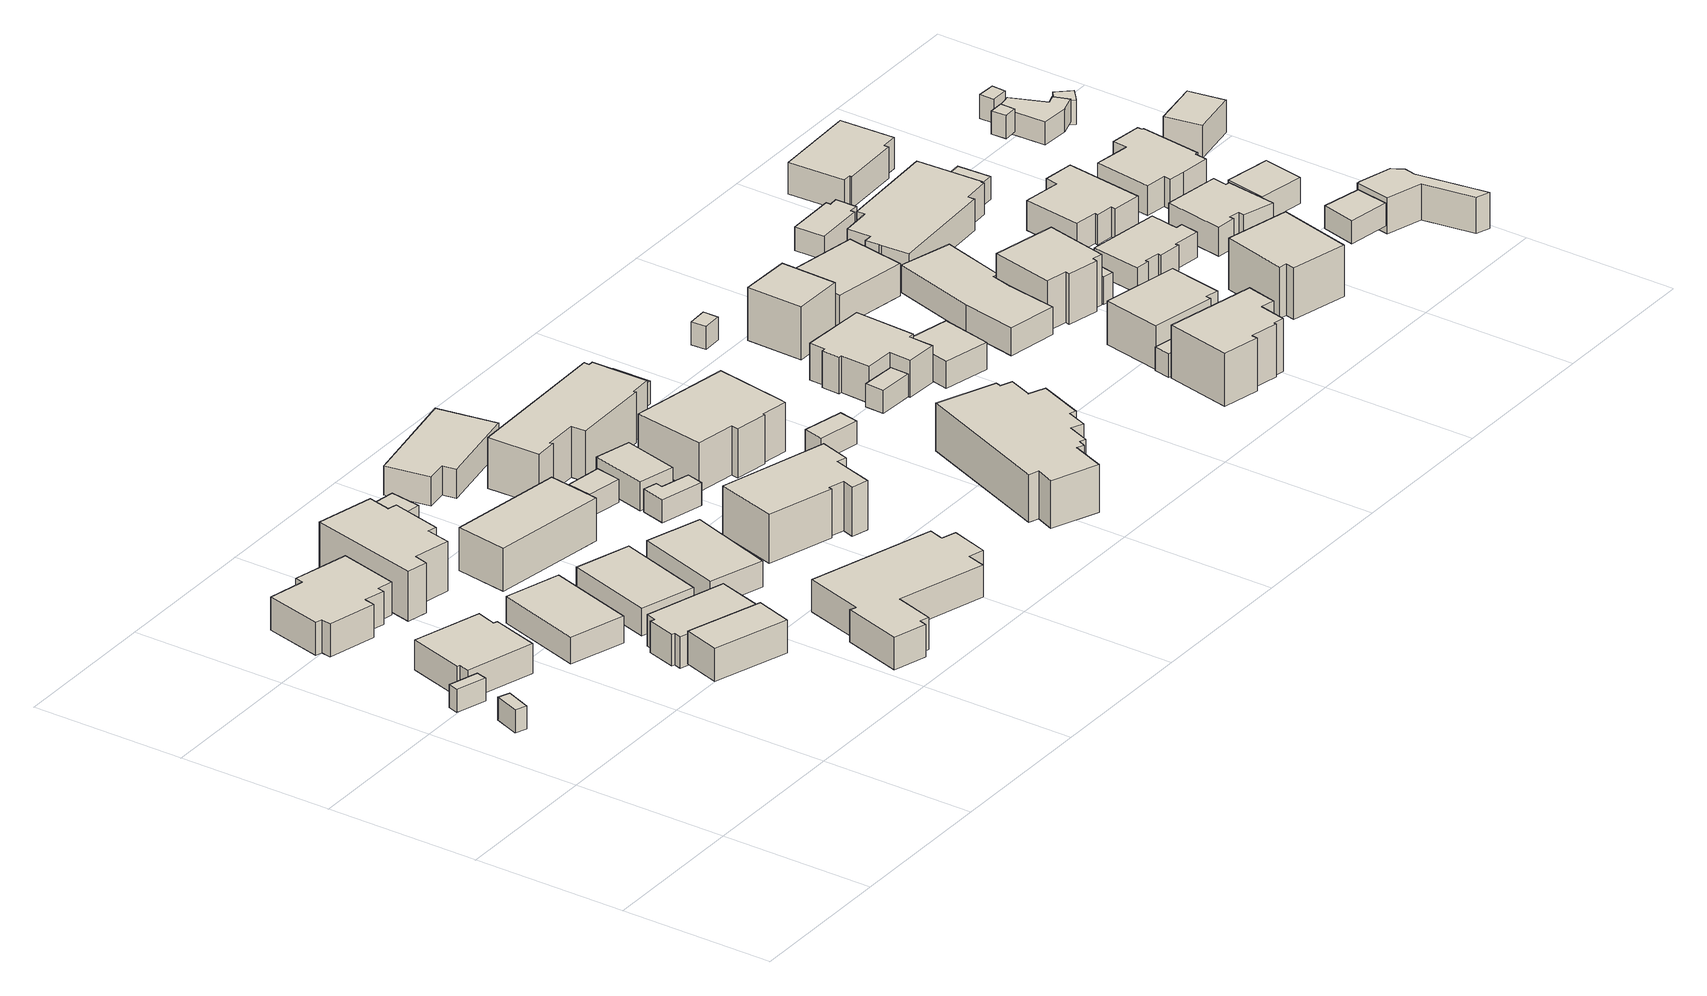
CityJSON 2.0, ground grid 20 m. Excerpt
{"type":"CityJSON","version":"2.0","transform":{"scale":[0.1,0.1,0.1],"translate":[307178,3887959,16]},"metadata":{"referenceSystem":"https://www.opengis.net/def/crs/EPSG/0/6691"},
"CityObjects":{
"building1":{"type":"Building","attributes":{"class":"3001","measuredHeight":2,"BuildingIDAttribute.prefecture":"22","BuildingIDAttribute.city":"22203","BuildingDetailAttribute.surveyYear":2015,"BuildingRiverFloodingRiskAttribute.description":"3","BuildingRiverFloodingRiskAttribute.rankOrg":"2","BuildingRiverFloodingRiskAttribute.depth":1.98,"BuildingRiverFloodingRiskAttribute.adminType":"1","BuildingRiverFloodingRiskAttribute.scale":"2","BuildingRiverFloodingRiskAttribute.duration":3.17},"geometry":[{"type":"Solid","lod":"1","boundaries":[[[[0,1,2,3]],[[2,4,5,3]],[[1,6,4,2]],[[0,7,6,1]],[[3,5,7,0]],[[4,6,7,5]]]]}]},
"building2":{"type":"Building","attributes":{"class":"3001","measuredHeight":2,"BuildingIDAttribute.prefecture":"22","BuildingIDAttribute.city":"22203","BuildingDetailAttribute.surveyYear":2015,"BuildingRiverFloodingRiskAttribute.description":"3","BuildingRiverFloodingRiskAttribute.rankOrg":"2","BuildingRiverFloodingRiskAttribute.depth":2.19,"BuildingRiverFloodingRiskAttribute.adminType":"1","BuildingRiverFloodingRiskAttribute.scale":"2","BuildingRiverFloodingRiskAttribute.duration":3.17},"geometry":[{"type":"Solid","lod":"1","boundaries":[[[[8,9,10,11]],[[10,12,13,11]],[[9,14,12,10]],[[8,15,14,9]],[[11,13,15,8]],[[12,14,15,13]]]]}]},
"building3":{"type":"Building","attributes":{"class":"3001","measuredHeight":2,"BuildingIDAttribute.prefecture":"22","BuildingIDAttribute.city":"22203","BuildingDetailAttribute.surveyYear":2015,"BuildingRiverFloodingRiskAttribute.description":"3","BuildingRiverFloodingRiskAttribute.rankOrg":"2","BuildingRiverFloodingRiskAttribute.depth":2.04,"BuildingRiverFloodingRiskAttribute.adminType":"1","BuildingRiverFloodingRiskAttribute.scale":"2","BuildingRiverFloodingRiskAttribute.duration":3.17},"geometry":[{"type":"Solid","lod":"1","boundaries":[[[[16,17,18,19,20,21,22,23]],[[22,24,25,23]],[[21,26,24,22]],[[20,27,26,21]],[[19,28,27,20]],[[18,29,28,19]],[[17,30,29,18]],[[16,31,30,17]],[[23,25,31,16]],[[24,26,27,28,29,30,31,25]]]]}]},
"building4":{"type":"Building","attributes":{"class":"3001","measuredHeight":2,"BuildingIDAttribute.prefecture":"22","BuildingIDAttribute.city":"22203","BuildingDetailAttribute.surveyYear":2015,"BuildingRiverFloodingRiskAttribute.description":"3","BuildingRiverFloodingRiskAttribute.rankOrg":"2","BuildingRiverFloodingRiskAttribute.depth":1.89,"BuildingRiverFloodingRiskAttribute.adminType":"1","BuildingRiverFloodingRiskAttribute.scale":"2","BuildingRiverFloodingRiskAttribute.duration":2.97},"geometry":[{"type":"Solid","lod":"1","boundaries":[[[[32,33,34,35,36,37,38,39,40,41,42,43]],[[42,44,45,43]],[[41,46,44,42]],[[40,47,46,41]],[[39,48,47,40]],[[38,49,48,39]],[[37,50,49,38]],[[36,51,50,37]],[[35,52,51,36]],[[34,53,52,35]],[[33,54,53,34]],[[32,55,54,33]],[[43,45,55,32]],[[44,46,47,48,49,50,51,52,53,54,55,45]]]]}]},
"building5":{"type":"Building","attributes":{"class":"3001","measuredHeight":2,"BuildingIDAttribute.prefecture":"22","BuildingIDAttribute.city":"22203","BuildingDetailAttribute.surveyYear":2015,"BuildingRiverFloodingRiskAttribute.description":"3","BuildingRiverFloodingRiskAttribute.rankOrg":"2","BuildingRiverFloodingRiskAttribute.depth":1.43,"BuildingRiverFloodingRiskAttribute.adminType":"1","BuildingRiverFloodingRiskAttribute.scale":"2","BuildingRiverFloodingRiskAttribute.duration":1.62},"geometry":[{"type":"Solid","lod":"1","boundaries":[[[[56,57,58,59]],[[58,60,61,59]],[[57,62,60,58]],[[56,63,62,57]],[[59,61,63,56]],[[60,62,63,61]]]]}]},
"building6":{"type":"Building","attributes":{"class":"3001","measuredHeight":2,"BuildingIDAttribute.prefecture":"22","BuildingIDAttribute.city":"22203","BuildingDetailAttribute.surveyYear":2015,"BuildingRiverFloodingRiskAttribute.description":"3","BuildingRiverFloodingRiskAttribute.rankOrg":"2","BuildingRiverFloodingRiskAttribute.depth":2.19,"BuildingRiverFloodingRiskAttribute.adminType":"1","BuildingRiverFloodingRiskAttribute.scale":"2","BuildingRiverFloodingRiskAttribute.duration":3.45},"geometry":[{"type":"Solid","lod":"1","boundaries":[[[[64,65,66,67]],[[66,68,69,67]],[[65,70,68,66]],[[64,71,70,65]],[[67,69,71,64]],[[68,70,71,69]]]]}]},
"building7":{"type":"Building","attributes":{"class":"3001","measuredHeight":2,"BuildingIDAttribute.prefecture":"22","BuildingIDAttribute.city":"22203","BuildingDetailAttribute.surveyYear":2015,"BuildingRiverFloodingRiskAttribute.description":"3","BuildingRiverFloodingRiskAttribute.rankOrg":"2","BuildingRiverFloodingRiskAttribute.depth":1.84,"BuildingRiverFloodingRiskAttribute.adminType":"1","BuildingRiverFloodingRiskAttribute.scale":"2","BuildingRiverFloodingRiskAttribute.duration":3.45},"geometry":[{"type":"Solid","lod":"1","boundaries":[[[[72,73,74,75,76,77,78,79]],[[78,80,81,79]],[[77,82,80,78]],[[76,83,82,77]],[[75,84,83,76]],[[74,85,84,75]],[[73,86,85,74]],[[72,87,86,73]],[[79,81,87,72]],[[80,82,83,84,85,86,87,81]]]]}]},
"building8":{"type":"Building","attributes":{"class":"3001","measuredHeight":2,"BuildingIDAttribute.prefecture":"22","BuildingIDAttribute.city":"22203","BuildingDetailAttribute.surveyYear":2015,"BuildingRiverFloodingRiskAttribute.description":"3","BuildingRiverFloodingRiskAttribute.rankOrg":"2","BuildingRiverFloodingRiskAttribute.depth":1.71,"BuildingRiverFloodingRiskAttribute.adminType":"1","BuildingRiverFloodingRiskAttribute.scale":"2","BuildingRiverFloodingRiskAttribute.duration":2.97},"geometry":[{"type":"Solid","lod":"1","boundaries":[[[[88,89,90,91,92,93,94,95,96,97]],[[96,98,99,97]],[[95,100,98,96]],[[94,101,100,95]],[[93,102,101,94]],[[92,103,102,93]],[[91,104,103,92]],[[90,105,104,91]],[[89,106,105,90]],[[88,107,106,89]],[[97,99,107,88]],[[98,100,101,102,103,104,105,106,107,99]]]]}]},
"building9":{"type":"Building","attributes":{"class":"3001","measuredHeight":2,"BuildingIDAttribute.prefecture":"22","BuildingIDAttribute.city":"22203","BuildingDetailAttribute.surveyYear":2015,"BuildingRiverFloodingRiskAttribute.description":"3","BuildingRiverFloodingRiskAttribute.rankOrg":"2","BuildingRiverFloodingRiskAttribute.depth":2.03,"BuildingRiverFloodingRiskAttribute.adminType":"1","BuildingRiverFloodingRiskAttribute.scale":"2","BuildingRiverFloodingRiskAttribute.duration":3.45},"geometry":[{"type":"Solid","lod":"1","boundaries":[[[[108,109,110,111]],[[110,112,113,111]],[[109,114,112,110]],[[108,115,114,109]],[[111,113,115,108]],[[112,114,115,113]]]]}]},
"building10":{"type":"Building","attributes":{"class":"3001","measuredHeight":2,"BuildingIDAttribute.prefecture":"22","BuildingIDAttribute.city":"22203","BuildingDetailAttribute.surveyYear":2015,"BuildingRiverFloodingRiskAttribute.description":"3","BuildingRiverFloodingRiskAttribute.rankOrg":"2","BuildingRiverFloodingRiskAttribute.depth":2.01,"BuildingRiverFloodingRiskAttribute.adminType":"1","BuildingRiverFloodingRiskAttribute.scale":"2","BuildingRiverFloodingRiskAttribute.duration":3.37},"geometry":[{"type":"Solid","lod":"1","boundaries":[[[[116,117,118,119]],[[118,120,121,119]],[[117,122,120,118]],[[116,123,122,117]],[[119,121,123,116]],[[120,122,123,121]]]]}]},
"building11":{"type":"Building","attributes":{"class":"3001","measuredHeight":2,"BuildingIDAttribute.prefecture":"22","BuildingIDAttribute.city":"22203","BuildingDetailAttribute.surveyYear":2015,"BuildingRiverFloodingRiskAttribute.description":"3","BuildingRiverFloodingRiskAttribute.rankOrg":"2","BuildingRiverFloodingRiskAttribute.depth":1.98,"BuildingRiverFloodingRiskAttribute.adminType":"1","BuildingRiverFloodingRiskAttribute.scale":"2","BuildingRiverFloodingRiskAttribute.duration":3.37},"geometry":[{"type":"Solid","lod":"1","boundaries":[[[[124,125,126,127]],[[126,128,129,127]],[[125,130,128,126]],[[124,131,130,125]],[[127,129,131,124]],[[128,130,131,129]]]]}]},
"building12":{"type":"Building","attributes":{"class":"3001","measuredHeight":2,"BuildingIDAttribute.prefecture":"22","BuildingIDAttribute.city":"22203","BuildingDetailAttribute.surveyYear":2015,"BuildingRiverFloodingRiskAttribute.description":"3","BuildingRiverFloodingRiskAttribute.rankOrg":"2","BuildingRiverFloodingRiskAttribute.depth":2.09,"BuildingRiverFloodingRiskAttribute.adminType":"1","BuildingRiverFloodingRiskAttribute.scale":"2","BuildingRiverFloodingRiskAttribute.duration":3.37},"geometry":[{"type":"Solid","lod":"1","boundaries":[[[[132,133,134,135,136,137,138,139,140]],[[139,141,142,140]],[[138,143,141,139]],[[137,144,143,138]],[[136,145,144,137]],[[135,146,145,136]],[[134,147,146,135]],[[133,148,147,134]],[[132,149,148,133]],[[140,142,149,132]],[[141,143,144,145,146,147,148,149,142]]]]}]},
"building13":{"type":"Building","attributes":{"class":"3001","measuredHeight":2,"BuildingIDAttribute.prefecture":"22","BuildingIDAttribute.city":"22203","BuildingDetailAttribute.surveyYear":2015,"BuildingRiverFloodingRiskAttribute.description":"3","BuildingRiverFloodingRiskAttribute.rankOrg":"2","BuildingRiverFloodingRiskAttribute.depth":1.36,"BuildingRiverFloodingRiskAttribute.adminType":"1","BuildingRiverFloodingRiskAttribute.scale":"2","BuildingRiverFloodingRiskAttribute.duration":2.12},"geometry":[{"type":"Solid","lod":"1","boundaries":[[[[150,151,152,153,154,155,156,157,158,159,160,161,162,163]],[[162,164,165,163]],[[161,166,164,162]],[[160,167,166,161]],[[159,168,167,160]],[[158,169,168,159]],[[157,170,169,158]],[[156,171,170,157]],[[155,172,171,156]],[[154,173,172,155]],[[153,174,173,154]],[[152,175,174,153]],[[151,176,175,152]],[[150,177,176,151]],[[163,165,177,150]],[[164,166,167,168,169,170,171,172,173,174,175,176,177,165]]]]}]},
"building14":{"type":"Building","attributes":{"class":"3001","measuredHeight":2,"BuildingIDAttribute.prefecture":"22","BuildingIDAttribute.city":"22203","BuildingDetailAttribute.surveyYear":2015,"BuildingRiverFloodingRiskAttribute.description":"3","BuildingRiverFloodingRiskAttribute.rankOrg":"2","BuildingRiverFloodingRiskAttribute.depth":1.99,"BuildingRiverFloodingRiskAttribute.adminType":"1","BuildingRiverFloodingRiskAttribute.scale":"2","BuildingRiverFloodingRiskAttribute.duration":3.45},"geometry":[{"type":"Solid","lod":"1","boundaries":[[[[178,179,180,181]],[[180,182,183,181]],[[179,184,182,180]],[[178,185,184,179]],[[181,183,185,178]],[[182,184,185,183]]]]}]},
"building15":{"type":"Building","attributes":{"class":"3001","measuredHeight":2,"BuildingIDAttribute.prefecture":"22","BuildingIDAttribute.city":"22203","BuildingDetailAttribute.surveyYear":2015,"BuildingRiverFloodingRiskAttribute.description":"3","BuildingRiverFloodingRiskAttribute.rankOrg":"2","BuildingRiverFloodingRiskAttribute.depth":1.92,"BuildingRiverFloodingRiskAttribute.adminType":"1","BuildingRiverFloodingRiskAttribute.scale":"2","BuildingRiverFloodingRiskAttribute.duration":3.37},"geometry":[{"type":"Solid","lod":"1","boundaries":[[[[186,187,188,189]],[[188,190,191,189]],[[187,192,190,188]],[[186,193,192,187]],[[189,191,193,186]],[[190,192,193,191]]]]}]},
"building16":{"type":"Building","attributes":{"class":"3001","measuredHeight":2,"BuildingIDAttribute.prefecture":"22","BuildingIDAttribute.city":"22203","BuildingDetailAttribute.surveyYear":2015,"BuildingRiverFloodingRiskAttribute.description":"3","BuildingRiverFloodingRiskAttribute.rankOrg":"2","BuildingRiverFloodingRiskAttribute.depth":2.03,"BuildingRiverFloodingRiskAttribute.adminType":"1","BuildingRiverFloodingRiskAttribute.scale":"2","BuildingRiverFloodingRiskAttribute.duration":2.27},"geometry":[{"type":"Solid","lod":"1","boundaries":[[[[194,195,196,197,198,199]],[[198,200,201,199]],[[197,202,200,198]],[[196,203,202,197]],[[195,204,203,196]],[[194,205,204,195]],[[199,201,205,194]],[[200,202,203,204,205,201]]]]}]},
"building17":{"type":"Building","attributes":{"class":"3001","measuredHeight":2,"BuildingIDAttribute.prefecture":"22","BuildingIDAttribute.city":"22203","BuildingDetailAttribute.surveyYear":2015,"BuildingRiverFloodingRiskAttribute.description":"3","BuildingRiverFloodingRiskAttribute.rankOrg":"2","BuildingRiverFloodingRiskAttribute.depth":1.67,"BuildingRiverFloodingRiskAttribute.adminType":"1","BuildingRiverFloodingRiskAttribute.scale":"2","BuildingRiverFloodingRiskAttribute.duration":3.3},"geometry":[{"type":"Solid","lod":"1","boundaries":[[[[206,207,208,209,210,211]],[[210,212,213,211]],[[209,214,212,210]],[[208,215,214,209]],[[207,216,215,208]],[[206,217,216,207]],[[211,213,217,206]],[[212,214,215,216,217,213]]]]}]},
"building18":{"type":"Building","attributes":{"class":"3001","measuredHeight":2,"BuildingIDAttribute.prefecture":"22","BuildingIDAttribute.city":"22203","BuildingDetailAttribute.surveyYear":2015,"BuildingRiverFloodingRiskAttribute.description":"3","BuildingRiverFloodingRiskAttribute.rankOrg":"2","BuildingRiverFloodingRiskAttribute.depth":1.81,"BuildingRiverFloodingRiskAttribute.adminType":"1","BuildingRiverFloodingRiskAttribute.scale":"2","BuildingRiverFloodingRiskAttribute.duration":3.3},"geometry":[{"type":"Solid","lod":"1","boundaries":[[[[218,219,220,221,222,223,224,225,226,227]],[[226,228,229,227]],[[225,230,228,226]],[[224,231,230,225]],[[223,232,231,224]],[[222,233,232,223]],[[221,234,233,222]],[[220,235,234,221]],[[219,236,235,220]],[[218,237,236,219]],[[227,229,237,218]],[[228,230,231,232,233,234,235,236,237,229]]]]}]},
"building19":{"type":"Building","attributes":{"class":"3001","measuredHeight":2,"BuildingIDAttribute.prefecture":"22","BuildingIDAttribute.city":"22203","BuildingDetailAttribute.surveyYear":2015,"BuildingRiverFloodingRiskAttribute.description":"3","BuildingRiverFloodingRiskAttribute.rankOrg":"2","BuildingRiverFloodingRiskAttribute.depth":1.85,"BuildingRiverFloodingRiskAttribute.adminType":"1","BuildingRiverFloodingRiskAttribute.scale":"2","BuildingRiverFloodingRiskAttribute.duration":3.52},"geometry":[{"type":"Solid","lod":"1","boundaries":[[[[238,239,240,241]],[[240,242,243,241]],[[239,244,242,240]],[[238,245,244,239]],[[241,243,245,238]],[[242,244,245,243]]]]}]},
"building20":{"type":"Building","attributes":{"class":"3001","measuredHeight":2,"BuildingIDAttribute.prefecture":"22","BuildingIDAttribute.city":"22203","BuildingDetailAttribute.surveyYear":2015,"BuildingRiverFloodingRiskAttribute.description":"3","BuildingRiverFloodingRiskAttribute.rankOrg":"2","BuildingRiverFloodingRiskAttribute.depth":2.04,"BuildingRiverFloodingRiskAttribute.adminType":"1","BuildingRiverFloodingRiskAttribute.scale":"2","BuildingRiverFloodingRiskAttribute.duration":3.52},"geometry":[{"type":"Solid","lod":"1","boundaries":[[[[246,247,248,249,250,251,252,253,254,255,256,257]],[[256,258,259,257]],[[255,260,258,256]],[[254,261,260,255]],[[253,262,261,254]],[[252,263,262,253]],[[251,264,263,252]],[[250,265,264,251]],[[249,266,265,250]],[[248,267,266,249]],[[247,268,267,248]],[[246,269,268,247]],[[257,259,269,246]],[[258,260,261,262,263,264,265,266,267,268,269,259]]]]}]},
"building21":{"type":"Building","attributes":{"class":"3001","measuredHeight":2,"BuildingIDAttribute.prefecture":"22","BuildingIDAttribute.city":"22203","BuildingDetailAttribute.surveyYear":2015,"BuildingRiverFloodingRiskAttribute.description":"3","BuildingRiverFloodingRiskAttribute.rankOrg":"2","BuildingRiverFloodingRiskAttribute.depth":1.85,"BuildingRiverFloodingRiskAttribute.adminType":"1","BuildingRiverFloodingRiskAttribute.scale":"2","BuildingRiverFloodingRiskAttribute.duration":3.52},"geometry":[{"type":"Solid","lod":"1","boundaries":[[[[270,271,272,273,274,275,276,277,278]],[[277,279,280,278]],[[276,281,279,277]],[[275,282,281,276]],[[274,283,282,275]],[[273,284,283,274]],[[272,285,284,273]],[[271,286,285,272]],[[270,287,286,271]],[[278,280,287,270]],[[279,281,282,283,284,285,286,287,280]]]]}]},
"building22":{"type":"Building","attributes":{"class":"3001","measuredHeight":2,"BuildingIDAttribute.prefecture":"22","BuildingIDAttribute.city":"22203","BuildingDetailAttribute.surveyYear":2015,"BuildingRiverFloodingRiskAttribute.description":"3","BuildingRiverFloodingRiskAttribute.rankOrg":"2","BuildingRiverFloodingRiskAttribute.depth":1.69,"BuildingRiverFloodingRiskAttribute.adminType":"1","BuildingRiverFloodingRiskAttribute.scale":"2","BuildingRiverFloodingRiskAttribute.duration":3.3},"geometry":[{"type":"Solid","lod":"1","boundaries":[[[[288,289,290,291]],[[290,292,293,291]],[[289,294,292,290]],[[288,295,294,289]],[[291,293,295,288]],[[292,294,295,293]]]]}]},
"building23":{"type":"Building","attributes":{"class":"3001","measuredHeight":2,"BuildingIDAttribute.prefecture":"22","BuildingIDAttribute.city":"22203","BuildingDetailAttribute.surveyYear":2015,"BuildingRiverFloodingRiskAttribute.description":"3","BuildingRiverFloodingRiskAttribute.rankOrg":"2","BuildingRiverFloodingRiskAttribute.depth":1.55,"BuildingRiverFloodingRiskAttribute.adminType":"1","BuildingRiverFloodingRiskAttribute.scale":"2","BuildingRiverFloodingRiskAttribute.duration":3.6},"geometry":[{"type":"Solid","lod":"1","boundaries":[[[[296,297,298,299,300,301,302,303,304,305,306,307,308,309,310,311,312,313]],[[312,314,315,313]],[[311,316,314,312]],[[310,317,316,311]],[[309,318,317,310]],[[308,319,318,309]],[[307,320,319,308]],[[306,321,320,307]],[[305,322,321,306]],[[304,323,322,305]],[[303,324,323,304]],[[302,325,324,303]],[[301,326,325,302]],[[300,327,326,301]],[[299,328,327,300]],[[298,329,328,299]],[[297,330,329,298]],[[296,331,330,297]],[[313,315,331,296]],[[314,316,317,318,319,320,321,322,323,324,325,326,327,328,329,330,331,315]]]]}]},
"building24":{"type":"Building","attributes":{"class":"3003","measuredHeight":2,"BuildingIDAttribute.prefecture":"22","BuildingIDAttribute.city":"22203","BuildingDetailAttribute.surveyYear":2015,"BuildingRiverFloodingRiskAttribute.description":"3","BuildingRiverFloodingRiskAttribute.rankOrg":"2","BuildingRiverFloodingRiskAttribute.depth":2.03,"BuildingRiverFloodingRiskAttribute.adminType":"1","BuildingRiverFloodingRiskAttribute.scale":"2","BuildingRiverFloodingRiskAttribute.duration":3.52},"geometry":[{"type":"Solid","lod":"1","boundaries":[[[[332,333,334,335]],[[334,336,337,335]],[[333,338,336,334]],[[332,339,338,333]],[[335,337,339,332]],[[336,338,339,337]]]]}]},
"building25":{"type":"Building","attributes":{"class":"3003","measuredHeight":2,"BuildingIDAttribute.prefecture":"22","BuildingIDAttribute.city":"22203","BuildingDetailAttribute.surveyYear":2015,"BuildingRiverFloodingRiskAttribute.description":"3","BuildingRiverFloodingRiskAttribute.rankOrg":"2","BuildingRiverFloodingRiskAttribute.depth":1.82,"BuildingRiverFloodingRiskAttribute.adminType":"1","BuildingRiverFloodingRiskAttribute.scale":"2","BuildingRiverFloodingRiskAttribute.duration":3.6},"geometry":[{"type":"Solid","lod":"1","boundaries":[[[[340,341,342,343]],[[342,344,345,343]],[[341,346,344,342]],[[340,347,346,341]],[[343,345,347,340]],[[344,346,347,345]]]]}]},
"building26":{"type":"Building","attributes":{"class":"3001","measuredHeight":2,"BuildingIDAttribute.prefecture":"22","BuildingIDAttribute.city":"22203","BuildingDetailAttribute.surveyYear":2015,"BuildingRiverFloodingRiskAttribute.description":"3","BuildingRiverFloodingRiskAttribute.rankOrg":"2","BuildingRiverFloodingRiskAttribute.depth":1.64,"BuildingRiverFloodingRiskAttribute.adminType":"1","BuildingRiverFloodingRiskAttribute.scale":"2","BuildingRiverFloodingRiskAttribute.duration":3.25},"geometry":[{"type":"Solid","lod":"1","boundaries":[[[[348,349,350,351,352,353,354,355,356,357,358,359]],[[358,360,361,359]],[[357,362,360,358]],[[356,363,362,357]],[[355,364,363,356]],[[354,365,364,355]],[[353,366,365,354]],[[352,367,366,353]],[[351,368,367,352]],[[350,369,368,351]],[[349,370,369,350]],[[348,371,370,349]],[[359,361,371,348]],[[360,362,363,364,365,366,367,368,369,370,371,361]]]]}]},
"building27":{"type":"Building","attributes":{"class":"3001","measuredHeight":2,"BuildingIDAttribute.prefecture":"22","BuildingIDAttribute.city":"22203","BuildingDetailAttribute.surveyYear":2015,"BuildingRiverFloodingRiskAttribute.description":"3","BuildingRiverFloodingRiskAttribute.rankOrg":"2","BuildingRiverFloodingRiskAttribute.depth":1.95,"BuildingRiverFloodingRiskAttribute.adminType":"1","BuildingRiverFloodingRiskAttribute.scale":"2","BuildingRiverFloodingRiskAttribute.duration":3.25},"geometry":[{"type":"Solid","lod":"1","boundaries":[[[[372,373,374,375]],[[374,376,377,375]],[[373,378,376,374]],[[372,379,378,373]],[[375,377,379,372]],[[376,378,379,377]]]]}]},
"building28":{"type":"Building","attributes":{"class":"3001","measuredHeight":2,"BuildingIDAttribute.prefecture":"22","BuildingIDAttribute.city":"22203","BuildingDetailAttribute.surveyYear":2015,"BuildingRiverFloodingRiskAttribute.description":"3","BuildingRiverFloodingRiskAttribute.rankOrg":"2","BuildingRiverFloodingRiskAttribute.depth":1.94,"BuildingRiverFloodingRiskAttribute.adminType":"1","BuildingRiverFloodingRiskAttribute.scale":"2","BuildingRiverFloodingRiskAttribute.duration":3.6},"geometry":[{"type":"Solid","lod":"1","boundaries":[[[[380,381,382,383]],[[382,384,385,383]],[[381,386,384,382]],[[380,387,386,381]],[[383,385,387,380]],[[384,386,387,385]]]]}]},
"building29":{"type":"Building","attributes":{"class":"3001","measuredHeight":2,"BuildingIDAttribute.prefecture":"22","BuildingIDAttribute.city":"22203","BuildingDetailAttribute.surveyYear":2015,"BuildingRiverFloodingRiskAttribute.description":"3","BuildingRiverFloodingRiskAttribute.rankOrg":"2","BuildingRiverFloodingRiskAttribute.depth":1.63,"BuildingRiverFloodingRiskAttribute.adminType":"1","BuildingRiverFloodingRiskAttribute.scale":"2","BuildingRiverFloodingRiskAttribute.duration":3.25},"geometry":[{"type":"Solid","lod":"1","boundaries":[[[[388,389,390,391]],[[390,392,393,391]],[[389,394,392,390]],[[388,395,394,389]],[[391,393,395,388]],[[392,394,395,393]]]]}]},
"building30":{"type":"Building","attributes":{"class":"3001","measuredHeight":2,"BuildingIDAttribute.prefecture":"22","BuildingIDAttribute.city":"22203","BuildingDetailAttribute.surveyYear":2015,"BuildingRiverFloodingRiskAttribute.description":"3","BuildingRiverFloodingRiskAttribute.rankOrg":"2","BuildingRiverFloodingRiskAttribute.depth":1.97,"BuildingRiverFloodingRiskAttribute.adminType":"1","BuildingRiverFloodingRiskAttribute.scale":"2","BuildingRiverFloodingRiskAttribute.duration":3.4},"geometry":[{"type":"Solid","lod":"1","boundaries":[[[[396,397,398,399,400,401,402,403,404,405]],[[404,406,407,405]],[[403,408,406,404]],[[402,409,408,403]],[[401,410,409,402]],[[400,411,410,401]],[[399,412,411,400]],[[398,413,412,399]],[[397,414,413,398]],[[396,415,414,397]],[[405,407,415,396]],[[406,408,409,410,411,412,413,414,415,407]]]]}]},
"building31":{"type":"Building","attributes":{"class":"3003","measuredHeight":2,"BuildingIDAttribute.prefecture":"22","BuildingIDAttribute.city":"22203","BuildingDetailAttribute.surveyYear":2015,"BuildingRiverFloodingRiskAttribute.description":"3","BuildingRiverFloodingRiskAttribute.rankOrg":"2","BuildingRiverFloodingRiskAttribute.depth":1.77,"BuildingRiverFloodingRiskAttribute.adminType":"1","BuildingRiverFloodingRiskAttribute.scale":"2","BuildingRiverFloodingRiskAttribute.duration":3.4},"geometry":[{"type":"Solid","lod":"1","boundaries":[[[[416,417,418,419,420,421]],[[420,422,423,421]],[[419,424,422,420]],[[418,425,424,419]],[[417,426,425,418]],[[416,427,426,417]],[[421,423,427,416]],[[422,424,425,426,427,423]]]]}]},
"building32":{"type":"Building","attributes":{"class":"3001","measuredHeight":2,"BuildingIDAttribute.prefecture":"22","BuildingIDAttribute.city":"22203","BuildingDetailAttribute.surveyYear":2015,"BuildingRiverFloodingRiskAttribute.description":"3","BuildingRiverFloodingRiskAttribute.rankOrg":"2","BuildingRiverFloodingRiskAttribute.depth":2.04,"BuildingRiverFloodingRiskAttribute.adminType":"1","BuildingRiverFloodingRiskAttribute.scale":"2","BuildingRiverFloodingRiskAttribute.duration":3.25},"geometry":[{"type":"Solid","lod":"1","boundaries":[[[[428,429,430,431]],[[430,432,433,431]],[[429,434,432,430]],[[428,435,434,429]],[[431,433,435,428]],[[432,434,435,433]]]]}]},
"building33":{"type":"Building","attributes":{"class":"3001","measuredHeight":2,"BuildingIDAttribute.prefecture":"22","BuildingIDAttribute.city":"22203","BuildingDetailAttribute.surveyYear":2015,"BuildingRiverFloodingRiskAttribute.description":"3","BuildingRiverFloodingRiskAttribute.rankOrg":"2","BuildingRiverFloodingRiskAttribute.depth":2.11,"BuildingRiverFloodingRiskAttribute.adminType":"1","BuildingRiverFloodingRiskAttribute.scale":"2","BuildingRiverFloodingRiskAttribute.duration":3.67},"geometry":[{"type":"Solid","lod":"1","boundaries":[[[[436,437,438,439,440,441,442,443]],[[442,444,445,443]],[[441,446,444,442]],[[440,447,446,441]],[[439,448,447,440]],[[438,449,448,439]],[[437,450,449,438]],[[436,451,450,437]],[[443,445,451,436]],[[444,446,447,448,449,450,451,445]]]]}]},
"building34":{"type":"Building","attributes":{"class":"3001","measuredHeight":2,"BuildingIDAttribute.prefecture":"22","BuildingIDAttribute.city":"22203","BuildingDetailAttribute.surveyYear":2015,"BuildingRiverFloodingRiskAttribute.description":"3","BuildingRiverFloodingRiskAttribute.rankOrg":"2","BuildingRiverFloodingRiskAttribute.depth":2.02,"BuildingRiverFloodingRiskAttribute.adminType":"1","BuildingRiverFloodingRiskAttribute.scale":"2","BuildingRiverFloodingRiskAttribute.duration":3.83},"geometry":[{"type":"Solid","lod":"1","boundaries":[[[[452,453,454,455,456,457]],[[456,458,459,457]],[[455,460,458,456]],[[454,461,460,455]],[[453,462,461,454]],[[452,463,462,453]],[[457,459,463,452]],[[458,460,461,462,463,459]]]]}]},
"building35":{"type":"Building","attributes":{"class":"3001","measuredHeight":2,"BuildingIDAttribute.prefecture":"22","BuildingIDAttribute.city":"22203","BuildingDetailAttribute.surveyYear":2015,"BuildingRiverFloodingRiskAttribute.description":"3","BuildingRiverFloodingRiskAttribute.rankOrg":"2","BuildingRiverFloodingRiskAttribute.depth":2.08,"BuildingRiverFloodingRiskAttribute.adminType":"1","BuildingRiverFloodingRiskAttribute.scale":"2","BuildingRiverFloodingRiskAttribute.duration":3.83},"geometry":[{"type":"Solid","lod":"1","boundaries":[[[[464,465,466,467,468,469,470,471]],[[470,472,473,471]],[[469,474,472,470]],[[468,475,474,469]],[[467,476,475,468]],[[466,477,476,467]],[[465,478,477,466]],[[464,479,478,465]],[[471,473,479,464]],[[472,474,475,476,477,478,479,473]]]]}]},
"building36":{"type":"Building","attributes":{"class":"3003","measuredHeight":2,"BuildingIDAttribute.prefecture":"22","BuildingIDAttribute.city":"22203","BuildingDetailAttribute.surveyYear":2015,"BuildingRiverFloodingRiskAttribute.description":"3","BuildingRiverFloodingRiskAttribute.rankOrg":"2","BuildingRiverFloodingRiskAttribute.depth":2.08,"BuildingRiverFloodingRiskAttribute.adminType":"1","BuildingRiverFloodingRiskAttribute.scale":"2","BuildingRiverFloodingRiskAttribute.duration":3.83},"geometry":[{"type":"Solid","lod":"1","boundaries":[[[[480,481,482,483]],[[482,484,485,483]],[[481,486,484,482]],[[480,487,486,481]],[[483,485,487,480]],[[484,486,487,485]]]]}]},
"building37":{"type":"Building","attributes":{"class":"3001","measuredHeight":2,"BuildingIDAttribute.prefecture":"22","BuildingIDAttribute.city":"22203","BuildingDetailAttribute.surveyYear":2015,"BuildingRiverFloodingRiskAttribute.description":"3","BuildingRiverFloodingRiskAttribute.rankOrg":"2","BuildingRiverFloodingRiskAttribute.depth":1.62,"BuildingRiverFloodingRiskAttribute.adminType":"1","BuildingRiverFloodingRiskAttribute.scale":"2","BuildingRiverFloodingRiskAttribute.duration":3.67},"geometry":[{"type":"Solid","lod":"1","boundaries":[[[[488,489,490,491,492,493,494,495]],[[494,496,497,495]],[[493,498,496,494]],[[492,499,498,493]],[[491,500,499,492]],[[490,501,500,491]],[[489,502,501,490]],[[488,503,502,489]],[[495,497,503,488]],[[496,498,499,500,501,502,503,497]]]]}]},
"building38":{"type":"Building","attributes":{"class":"3001","measuredHeight":2,"BuildingIDAttribute.prefecture":"22","BuildingIDAttribute.city":"22203","BuildingDetailAttribute.surveyYear":2015,"BuildingRiverFloodingRiskAttribute.description":"3","BuildingRiverFloodingRiskAttribute.rankOrg":"2","BuildingRiverFloodingRiskAttribute.depth":1.53,"BuildingRiverFloodingRiskAttribute.adminType":"1","BuildingRiverFloodingRiskAttribute.scale":"2","BuildingRiverFloodingRiskAttribute.duration":3.67},"geometry":[{"type":"Solid","lod":"1","boundaries":[[[[504,505,506,507,508,509,510,511,512,513,514,515,516,517]],[[516,518,519,517]],[[515,520,518,516]],[[514,521,520,515]],[[513,522,521,514]],[[512,523,522,513]],[[511,524,523,512]],[[510,525,524,511]],[[509,526,525,510]],[[508,527,526,509]],[[507,528,527,508]],[[506,529,528,507]],[[505,530,529,506]],[[504,531,530,505]],[[517,519,531,504]],[[518,520,521,522,523,524,525,526,527,528,529,530,531,519]]]]}]},
"building39":{"type":"Building","attributes":{"class":"3001","measuredHeight":2,"BuildingIDAttribute.prefecture":"22","BuildingIDAttribute.city":"22203","BuildingDetailAttribute.surveyYear":2015,"BuildingRiverFloodingRiskAttribute.description":"3","BuildingRiverFloodingRiskAttribute.rankOrg":"2","BuildingRiverFloodingRiskAttribute.depth":2.17,"BuildingRiverFloodingRiskAttribute.adminType":"1","BuildingRiverFloodingRiskAttribute.scale":"2","BuildingRiverFloodingRiskAttribute.duration":3.4},"geometry":[{"type":"Solid","lod":"1","boundaries":[[[[532,533,534,535,536,537]],[[536,538,539,537]],[[535,540,538,536]],[[534,541,540,535]],[[533,542,541,534]],[[532,543,542,533]],[[537,539,543,532]],[[538,540,541,542,543,539]]]]}]},
"building40":{"type":"Building","attributes":{"class":"3001","measuredHeight":2,"BuildingIDAttribute.prefecture":"22","BuildingIDAttribute.city":"22203","BuildingDetailAttribute.surveyYear":2015,"BuildingRiverFloodingRiskAttribute.description":"3","BuildingRiverFloodingRiskAttribute.rankOrg":"2","BuildingRiverFloodingRiskAttribute.depth":1.56,"BuildingRiverFloodingRiskAttribute.adminType":"1","BuildingRiverFloodingRiskAttribute.scale":"2","BuildingRiverFloodingRiskAttribute.duration":3.83},"geometry":[{"type":"Solid","lod":"1","boundaries":[[[[544,545,546,547,548,549,550,551,552,553,554,555]],[[554,556,557,555]],[[553,558,556,554]],[[552,559,558,553]],[[551,560,559,552]],[[550,561,560,551]],[[549,562,561,550]],[[548,563,562,549]],[[547,564,563,548]],[[546,565,564,547]],[[545,566,565,546]],[[544,567,566,545]],[[555,557,567,544]],[[556,558,559,560,561,562,563,564,565,566,567,557]]]]}]},
"building41":{"type":"Building","attributes":{"class":"3001","measuredHeight":2,"BuildingIDAttribute.prefecture":"22","BuildingIDAttribute.city":"22203","BuildingDetailAttribute.surveyYear":2015,"BuildingRiverFloodingRiskAttribute.description":"3","BuildingRiverFloodingRiskAttribute.rankOrg":"2","BuildingRiverFloodingRiskAttribute.depth":1.74,"BuildingRiverFloodingRiskAttribute.adminType":"1","BuildingRiverFloodingRiskAttribute.scale":"2","BuildingRiverFloodingRiskAttribute.duration":3.67},"geometry":[{"type":"Solid","lod":"1","boundaries":[[[[568,569,570,571,572,573,574,575,576,577]],[[576,578,579,577]],[[575,580,578,576]],[[574,581,580,575]],[[573,582,581,574]],[[572,583,582,573]],[[571,584,583,572]],[[570,585,584,571]],[[569,586,585,570]],[[568,587,586,569]],[[577,579,587,568]],[[578,580,581,582,583,584,585,586,587,579]]]]}]},
"building42":{"type":"Building","attributes":{"class":"3001","measuredHeight":2,"BuildingIDAttribute.prefecture":"22","BuildingIDAttribute.city":"22203","BuildingDetailAttribute.surveyYear":2015,"BuildingRiverFloodingRiskAttribute.description":"3","BuildingRiverFloodingRiskAttribute.rankOrg":"2","BuildingRiverFloodingRiskAttribute.depth":1.41,"BuildingRiverFloodingRiskAttribute.adminType":"1","BuildingRiverFloodingRiskAttribute.scale":"2","BuildingRiverFloodingRiskAttribute.duration":3.35},"geometry":[{"type":"Solid","lod":"1","boundaries":[[[[588,589,590,591,592,593,594,595]],[[594,596,597,595]],[[593,598,596,594]],[[592,599,598,593]],[[591,600,599,592]],[[590,601,600,591]],[[589,602,601,590]],[[588,603,602,589]],[[595,597,603,588]],[[596,598,599,600,601,602,603,597]]]]}]},
"building43":{"type":"Building","attributes":{"class":"3001","measuredHeight":2,"BuildingIDAttribute.prefecture":"22","BuildingIDAttribute.city":"22203","BuildingDetailAttribute.surveyYear":2015,"BuildingRiverFloodingRiskAttribute.description":"3","BuildingRiverFloodingRiskAttribute.rankOrg":"2","BuildingRiverFloodingRiskAttribute.depth":2,"BuildingRiverFloodingRiskAttribute.adminType":"1","BuildingRiverFloodingRiskAttribute.scale":"2","BuildingRiverFloodingRiskAttribute.duration":3.67},"geometry":[{"type":"Solid","lod":"1","boundaries":[[[[604,605,606,607]],[[606,608,609,607]],[[605,610,608,606]],[[604,611,610,605]],[[607,609,611,604]],[[608,610,611,609]]]]}]},
"building44":{"type":"Building","attributes":{"class":"3001","measuredHeight":2,"BuildingIDAttribute.prefecture":"22","BuildingIDAttribute.city":"22203","BuildingDetailAttribute.surveyYear":2015,"BuildingRiverFloodingRiskAttribute.description":"3","BuildingRiverFloodingRiskAttribute.rankOrg":"2","BuildingRiverFloodingRiskAttribute.depth":1.49,"BuildingRiverFloodingRiskAttribute.adminType":"1","BuildingRiverFloodingRiskAttribute.scale":"2","BuildingRiverFloodingRiskAttribute.duration":3.4},"geometry":[{"type":"Solid","lod":"1","boundaries":[[[[612,613,614,615,616,617,618,619,620,621]],[[620,622,623,621]],[[619,624,622,620]],[[618,625,624,619]],[[617,626,625,618]],[[616,627,626,617]],[[615,628,627,616]],[[614,629,628,615]],[[613,630,629,614]],[[612,631,630,613]],[[621,623,631,612]],[[622,624,625,626,627,628,629,630,631,623]]]]}]},
"building45":{"type":"Building","attributes":{"class":"3001","measuredHeight":2,"BuildingIDAttribute.prefecture":"22","BuildingIDAttribute.city":"22203","BuildingDetailAttribute.surveyYear":2015,"BuildingRiverFloodingRiskAttribute.description":"3","BuildingRiverFloodingRiskAttribute.rankOrg":"2","BuildingRiverFloodingRiskAttribute.depth":1.61,"BuildingRiverFloodingRiskAttribute.adminType":"1","BuildingRiverFloodingRiskAttribute.scale":"2","BuildingRiverFloodingRiskAttribute.duration":3.4},"geometry":[{"type":"Solid","lod":"1","boundaries":[[[[632,633,634,635,636,637,638,639,640,641,642,643,644]],[[643,645,646,644]],[[642,647,645,643]],[[641,648,647,642]],[[640,649,648,641]],[[639,650,649,640]],[[638,651,650,639]],[[637,652,651,638]],[[636,653,652,637]],[[635,654,653,636]],[[634,655,654,635]],[[633,656,655,634]],[[632,657,656,633]],[[644,646,657,632]],[[645,647,648,649,650,651,652,653,654,655,656,657,646]]]]}]},
"building46":{"type":"Building","attributes":{"class":"3003","measuredHeight":2,"BuildingIDAttribute.prefecture":"22","BuildingIDAttribute.city":"22203","BuildingDetailAttribute.surveyYear":2015,"BuildingRiverFloodingRiskAttribute.description":"3","BuildingRiverFloodingRiskAttribute.rankOrg":"2","BuildingRiverFloodingRiskAttribute.depth":2.6,"BuildingRiverFloodingRiskAttribute.adminType":"1","BuildingRiverFloodingRiskAttribute.scale":"2","BuildingRiverFloodingRiskAttribute.duration":4},"geometry":[{"type":"Solid","lod":"1","boundaries":[[[[658,659,660,661]],[[660,662,663,661]],[[659,664,662,660]],[[658,665,664,659]],[[661,663,665,658]],[[662,664,665,663]]]]}]},
"building47":{"type":"Building","attributes":{"class":"3001","measuredHeight":2,"BuildingIDAttribute.prefecture":"22","BuildingIDAttribute.city":"22203","BuildingDetailAttribute.surveyYear":2015,"BuildingRiverFloodingRiskAttribute.description":"3","BuildingRiverFloodingRiskAttribute.rankOrg":"2","BuildingRiverFloodingRiskAttribute.depth":1.6,"BuildingRiverFloodingRiskAttribute.adminType":"1","BuildingRiverFloodingRiskAttribute.scale":"2","BuildingRiverFloodingRiskAttribute.duration":3.4},"geometry":[{"type":"Solid","lod":"1","boundaries":[[[[666,667,668,669]],[[668,670,671,669]],[[667,672,670,668]],[[666,673,672,667]],[[669,671,673,666]],[[670,672,673,671]]]]}]},
"building48":{"type":"Building","attributes":{"class":"3001","measuredHeight":2,"BuildingIDAttribute.prefecture":"22","BuildingIDAttribute.city":"22203","BuildingDetailAttribute.surveyYear":2015,"BuildingRiverFloodingRiskAttribute.description":"3","BuildingRiverFloodingRiskAttribute.rankOrg":"2","BuildingRiverFloodingRiskAttribute.depth":2.25,"BuildingRiverFloodingRiskAttribute.adminType":"1","BuildingRiverFloodingRiskAttribute.scale":"2","BuildingRiverFloodingRiskAttribute.duration":4},"geometry":[{"type":"Solid","lod":"1","boundaries":[[[[674,675,676,677,678,679,680,681,682]],[[681,683,684,682]],[[680,685,683,681]],[[679,686,685,680]],[[678,687,686,679]],[[677,688,687,678]],[[676,689,688,677]],[[675,690,689,676]],[[674,691,690,675]],[[682,684,691,674]],[[683,685,686,687,688,689,690,691,684]]]]}]},
"building49":{"type":"Building","attributes":{"class":"3001","measuredHeight":2,"BuildingIDAttribute.prefecture":"22","BuildingIDAttribute.city":"22203","BuildingDetailAttribute.surveyYear":2015,"BuildingRiverFloodingRiskAttribute.description":"3","BuildingRiverFloodingRiskAttribute.rankOrg":"2","BuildingRiverFloodingRiskAttribute.depth":1.56,"BuildingRiverFloodingRiskAttribute.adminType":"1","BuildingRiverFloodingRiskAttribute.scale":"2","BuildingRiverFloodingRiskAttribute.duration":3.93},"geometry":[{"type":"Solid","lod":"1","boundaries":[[[[692,693,694,695]],[[694,696,697,695]],[[693,698,696,694]],[[692,699,698,693]],[[695,697,699,692]],[[696,698,699,697]]]]}]},
"building50":{"type":"Building","attributes":{"class":"3003","measuredHeight":2,"BuildingIDAttribute.prefecture":"22","BuildingIDAttribute.city":"22203","BuildingDetailAttribute.surveyYear":2015,"BuildingRiverFloodingRiskAttribute.description":"3","BuildingRiverFloodingRiskAttribute.rankOrg":"2","BuildingRiverFloodingRiskAttribute.depth":1.56,"BuildingRiverFloodingRiskAttribute.adminType":"1","BuildingRiverFloodingRiskAttribute.scale":"2","BuildingRiverFloodingRiskAttribute.duration":3.93},"geometry":[{"type":"Solid","lod":"1","boundaries":[[[[700,701,702,703,704,705,706]],[[705,707,708,706]],[[704,709,707,705]],[[703,710,709,704]],[[702,711,710,703]],[[701,712,711,702]],[[700,713,712,701]],[[706,708,713,700]],[[707,709,710,711,712,713,708]]]]}]},
"building51":{"type":"Building","attributes":{"class":"3001","measuredHeight":2,"BuildingIDAttribute.prefecture":"22","BuildingIDAttribute.city":"22203","BuildingDetailAttribute.surveyYear":2015,"BuildingRiverFloodingRiskAttribute.description":"3","BuildingRiverFloodingRiskAttribute.rankOrg":"2","BuildingRiverFloodingRiskAttribute.depth":1.81,"BuildingRiverFloodingRiskAttribute.adminType":"1","BuildingRiverFloodingRiskAttribute.scale":"2","BuildingRiverFloodingRiskAttribute.duration":3.93},"geometry":[{"type":"Solid","lod":"1","boundaries":[[[[714,715,716,717]],[[716,718,719,717]],[[715,720,718,716]],[[714,721,720,715]],[[717,719,721,714]],[[718,720,721,719]]]]}]},
"building52":{"type":"Building","attributes":{"class":"3001","measuredHeight":2,"BuildingIDAttribute.prefecture":"22","BuildingIDAttribute.city":"22203","BuildingDetailAttribute.surveyYear":2015},"geometry":[{"type":"Solid","lod":"1","boundaries":[[[[722,723,724,725]],[[724,726,727,725]],[[723,728,726,724]],[[722,729,728,723]],[[725,727,729,722]],[[726,728,729,727]]]]}]},
"building53":{"type":"Building","attributes":{"class":"3003","measuredHeight":2,"BuildingIDAttribute.prefecture":"22","BuildingIDAttribute.city":"22203","BuildingDetailAttribute.surveyYear":2015},"geometry":[{"type":"Solid","lod":"1","boundaries":[[[[730,731,732,733]],[[732,734,735,733]],[[731,736,734,732]],[[730,737,736,731]],[[733,735,737,730]],[[734,736,737,735]]]]}]}
},
"vertices":[
[23,282,38],[8,288,38],[21,320,38],[36,314,38],[21,320,68],[36,314,68],[8,288,68],[23,282,68],
[9,368,38],[13,381,38],[52,369,38],[48,355,38],[52,369,68],[48,355,68],[13,381,68],[9,368,68],
[152,435,36],[144,410,36],[149,408,36],[131,348,36],[41,375,36],[45,388,36],[41,389,36],[63,462,36],[41,389,75],[63,462,75],[45,388,75],[41,375,75],[131,348,75],[149,408,75],[144,410,75],[152,435,75],
[169,628,35],[150,552,35],[130,557,35],[128,548,35],[101,555,35],[98,541,35],[34,557,35],[37,570,35],[28,572,35],[46,646,35],[93,635,35],[96,646,35],[93,635,78],[96,646,78],[46,646,78],[28,572,78],[37,570,78],[34,557,78],[98,541,78],[101,555,78],[128,548,78],[130,557,78],[150,552,78],[169,628,78],
[227,166,39],[242,213,39],[340,181,39],[325,134,39],[340,181,82],[325,134,82],[242,213,82],[227,166,82],
[209,437,34],[281,415,34],[247,303,34],[175,326,34],[247,303,69],[175,326,69],[281,415,69],[209,437,69],
[232,216,37],[235,226,37],[231,227,37],[242,264,37],[248,262,37],[252,275,37],[357,243,37],[339,184,37],[357,243,78],[339,184,78],[252,275,78],[248,262,78],[242,264,78],[231,227,78],[235,226,78],[232,216,78],
[183,673,35],[258,655,35],[251,626,35],[263,623,35],[247,558,35],[236,561,35],[229,530,35],[181,541,35],[176,523,35],[149,529,35],[176,523,100],[149,529,100],[181,541,100],[229,530,100],[236,561,100],[247,558,100],[263,623,100],[251,626,100],[258,655,100],[183,673,100],
[305,407,34],[377,385,34],[342,273,34],[271,295,34],[342,273,70],[271,295,70],[377,385,70],[305,407,70],
[243,663,37],[242,689,37],[274,689,37],[274,663,37],[274,689,67],[274,663,67],[242,689,67],[243,663,67],
[426,523,34],[416,456,34],[265,479,34],[275,546,34],[265,479,90],[275,546,90],[416,456,90],[426,523,90],
[278,676,35],[292,674,35],[293,677,35],[293,681,35],[331,675,35],[325,635,35],[290,640,35],[291,646,35],[274,648,35],[291,646,65],[274,648,65],[290,640,65],[325,635,65],[331,675,65],[293,681,65],[293,677,65],[292,674,65],[278,676,65],
[584,116,36],[578,97,36],[597,91,36],[582,43,36],[562,49,36],[555,25,36],[440,60,36],[425,10,36],[413,14,36],[410,4,36],[366,17,36],[389,93,36],[397,90,36],[420,166,36],[397,90,78],[420,166,78],[389,93,78],[366,17,78],[410,4,78],[413,14,78],[425,10,78],[440,60,78],[555,25,78],[562,49,78],[582,43,78],[597,91,78],[578,97,78],[584,116,78],
[401,377,34],[473,354,34],[437,244,34],[366,267,34],[437,244,68],[366,267,68],[473,354,68],[401,377,68],
[504,514,36],[498,481,36],[452,489,36],[457,521,36],[452,489,66],[457,521,66],[498,481,66],[504,514,66],
[502,733,35],[515,656,35],[404,637,35],[401,655,35],[374,651,35],[364,709,35],[374,651,73],[364,709,73],[401,655,73],[404,637,73],[515,656,73],[502,733,73],
[491,417,34],[499,448,34],[517,443,34],[515,434,34],[553,424,34],[547,402,34],[553,424,64],[547,402,64],[515,434,64],[517,443,64],[499,448,64],[491,417,64],
[648,305,34],[636,266,34],[624,270,34],[608,218,34],[586,224,34],[591,239,34],[571,245,34],[570,241,34],[484,267,34],[507,346,34],[484,267,98],[507,346,98],[570,241,98],[571,245,98],[591,239,98],[586,224,98],[608,218,98],[624,270,98],[636,266,98],[648,305,98],
[515,523,35],[562,511,35],[544,439,35],[497,451,35],[544,439,73],[497,451,73],[562,511,73],[515,523,73],
[640,625,35],[640,618,35],[646,618,35],[647,544,35],[619,543,35],[619,540,35],[516,538,35],[515,557,35],[472,557,35],[473,553,35],[444,552,35],[442,621,35],[444,552,101],[442,621,101],[473,553,101],[472,557,101],[515,557,101],[516,538,101],[619,540,101],[619,543,101],[647,544,101],[646,618,101],[640,618,101],[640,625,101],
[585,514,34],[716,491,34],[701,402,34],[699,392,34],[664,398,34],[663,395,34],[620,403,34],[622,412,34],[570,421,34],[622,412,98],[570,421,98],[620,403,98],[663,395,98],[664,398,98],[699,392,98],[701,402,98],[716,491,98],[585,514,98],
[764,361,33],[759,336,33],[705,347,33],[711,373,33],[705,347,63],[711,373,63],[759,336,63],[764,361,63],
[798,255,32],[873,224,32],[871,217,32],[886,211,32],[874,181,32],[895,172,32],[872,115,32],[864,118,32],[854,92,32],[838,99,32],[827,71,32],[819,74,32],[815,65,32],[806,69,32],[789,27,32],[729,52,32],[739,75,32],[726,80,32],[739,75,94],[726,80,94],[729,52,94],[789,27,94],[806,69,94],[815,65,94],[819,74,94],[827,71,94],[838,99,94],[854,92,94],[864,118,94],[872,115,94],[895,172,94],[874,181,94],[886,211,94],[871,217,94],[873,224,94],[798,255,94],
[700,576,34],[655,575,34],[655,626,34],[700,626,34],[655,626,64],[700,626,64],[655,575,64],[700,576,64],
[880,372,32],[879,348,32],[833,350,32],[834,375,32],[833,350,62],[834,375,62],[879,348,62],[880,372,62],
[846,416,31],[842,416,31],[843,440,31],[848,440,31],[849,461,31],[935,456,31],[931,376,31],[924,376,31],[922,344,31],[881,346,31],[882,375,31],[844,377,31],[882,375,79],[844,377,79],[881,346,79],[922,344,79],[924,376,79],[931,376,79],[935,456,79],[849,461,79],[848,440,79],[843,440,79],[842,416,79],[846,416,79],
[860,613,34],[860,593,34],[835,592,34],[834,612,34],[835,592,64],[834,612,64],[860,593,64],[860,613,64],
[936,389,30],[996,376,30],[982,311,30],[921,325,30],[982,311,65],[921,325,65],[996,376,65],[936,389,65],
[942,490,34],[876,491,34],[878,565,34],[944,563,34],[878,565,103],[944,563,103],[876,491,103],[942,490,103],
[1203,105,28],[1194,66,28],[1176,70,28],[1168,35,28],[1154,38,28],[1154,35,28],[1117,43,28],[1116,35,28],[1067,46,28],[1085,131,28],[1067,46,97],[1085,131,97],[1116,35,97],[1117,43,97],[1154,35,97],[1154,38,97],[1168,35,97],[1176,70,97],[1194,66,97],[1203,105,97],
[1166,141,27],[1163,128,27],[1107,138,27],[1106,131,27],[1086,135,27],[1090,156,27],[1086,135,58],[1090,156,58],[1106,131,58],[1107,138,58],[1163,128,58],[1166,141,58],
[1073,559,31],[1060,482,31],[963,498,31],[975,575,31],[963,498,73],[975,575,73],[1060,482,73],[1073,559,73],
[1071,488,28],[1139,469,28],[1115,386,28],[1108,388,28],[1101,362,28],[1090,295,28],[1025,307,28],[1039,378,28],[1025,307,64],[1039,378,64],[1090,295,64],[1101,362,64],[1108,388,64],[1115,386,64],[1139,469,64],[1071,488,64],
[1092,157,27],[1107,233,27],[1208,213,27],[1195,143,27],[1178,147,27],[1177,140,27],[1178,147,84],[1177,140,84],[1195,143,84],[1208,213,84],[1107,233,84],[1092,157,84],
[1194,368,27],[1176,287,27],[1163,290,27],[1161,284,27],[1120,293,27],[1121,299,27],[1093,305,27],[1111,386,27],[1093,305,93],[1111,386,93],[1121,299,93],[1120,293,93],[1161,284,93],[1163,290,93],[1176,287,93],[1194,368,93],
[1192,283,27],[1178,286,27],[1195,368,27],[1209,365,27],[1195,368,63],[1209,365,63],[1178,286,63],[1192,283,63],
[1137,635,33],[1137,629,33],[1149,630,33],[1149,602,33],[1138,602,33],[1138,597,33],[1074,595,33],[1073,634,33],[1074,595,64],[1073,634,64],[1138,597,64],[1138,602,64],[1149,602,64],[1149,630,64],[1137,629,64],[1137,635,64],
[1262,597,29],[1266,511,29],[1264,511,29],[1264,507,29],[1229,505,29],[1229,496,29],[1087,488,29],[1085,525,29],[1085,528,29],[1084,546,29],[1095,546,29],[1094,577,29],[1132,579,29],[1132,590,29],[1132,579,70],[1132,590,70],[1094,577,70],[1095,546,70],[1084,546,70],[1085,528,70],[1085,525,70],[1087,488,70],[1229,496,70],[1229,505,70],[1264,507,70],[1264,511,70],[1266,511,70],[1262,597,70],
[1289,192,24],[1373,172,24],[1349,76,24],[1275,94,24],[1278,106,24],[1268,108,24],[1278,106,91],[1268,108,91],[1275,94,91],[1349,76,91],[1373,172,91],[1289,192,91],
[1326,321,26],[1320,284,26],[1329,283,26],[1325,259,26],[1289,264,26],[1289,260,26],[1259,264,26],[1260,268,26],[1240,271,26],[1240,268,26],[1221,270,26],[1231,335,26],[1221,270,59],[1231,335,59],[1240,268,59],[1240,271,59],[1260,268,59],[1259,264,59],[1289,260,59],[1289,264,59],[1325,259,59],[1329,283,59],[1320,284,59],[1326,321,59],
[1339,349,30],[1301,354,30],[1302,360,30],[1279,363,30],[1280,367,30],[1250,372,30],[1261,447,30],[1310,440,30],[1313,456,30],[1353,451,30],[1313,456,69],[1353,451,69],[1310,440,69],[1261,447,69],[1250,372,69],[1280,367,69],[1279,363,69],[1302,360,69],[1301,354,69],[1339,349,69],
[1278,712,36],[1281,641,36],[1260,640,36],[1260,634,36],[1182,631,36],[1182,634,36],[1171,634,36],[1168,708,36],[1171,634,77],[1168,708,77],[1182,634,77],[1182,631,77],[1260,634,77],[1260,640,77],[1281,641,77],[1278,712,77],
[1293,518,31],[1267,517,31],[1265,560,31],[1291,561,31],[1265,560,61],[1291,561,61],[1267,517,61],[1293,518,61],
[1429,308,24],[1426,289,24],[1431,288,24],[1422,222,24],[1381,234,24],[1382,242,24],[1369,245,24],[1368,239,24],[1343,242,24],[1356,319,24],[1343,242,62],[1356,319,62],[1368,239,62],[1369,245,62],[1382,242,62],[1381,234,62],[1422,222,62],[1431,288,62],[1426,289,62],[1429,308,62],
[1421,421,30],[1423,440,30],[1464,435,30],[1464,429,30],[1466,428,30],[1456,348,30],[1452,348,30],[1450,332,30],[1411,337,30],[1390,340,30],[1391,349,30],[1364,353,30],[1374,428,30],[1364,353,69],[1374,428,69],[1391,349,69],[1390,340,69],[1411,337,69],[1450,332,69],[1452,348,69],[1456,348,69],[1466,428,69],[1464,429,69],[1464,435,69],[1423,440,69],[1421,421,69],
[1525,177,14],[1518,135,14],[1464,144,14],[1475,188,14],[1464,144,44],[1475,188,44],[1518,135,44],[1525,177,44],
[1448,301,19],[1508,290,19],[1498,237,19],[1438,248,19],[1498,237,53],[1438,248,53],[1508,290,53],[1448,301,53],
[1576,168,3],[1584,153,3],[1581,139,3],[1595,46,3],[1577,52,3],[1567,120,3],[1520,134,3],[1528,180,3],[1533,180,3],[1528,180,50],[1533,180,50],[1520,134,50],[1567,120,50],[1577,52,50],[1595,46,50],[1581,139,50],[1584,153,50],[1576,168,50],
[1429,578,33],[1411,577,33],[1410,597,33],[1429,597,33],[1410,597,63],[1429,597,63],[1411,577,63],[1429,578,63],
[1432,602,26],[1455,606,26],[1473,561,26],[1485,565,26],[1492,545,26],[1470,538,26],[1434,540,26],[1470,538,56],[1434,540,56],[1492,545,56],[1485,565,56],[1473,561,56],[1455,606,56],[1432,602,56],
[1465,633,26],[1464,615,26],[1441,615,26],[1441,634,26],[1441,615,57],[1441,634,57],[1464,615,57],[1465,633,57],
[1524,562,14],[1508,548,14],[1492,566,14],[1508,580,14],[1492,566,46],[1508,580,46],[1508,548,46],[1524,562,46],
[1535,395,8],[1527,443,8],[1589,453,8],[1597,405,8],[1589,453,50],[1597,405,50],[1527,443,50],[1535,395,50]
]}
